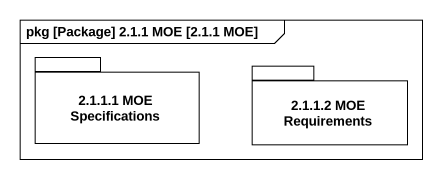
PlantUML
@startuml
mainframe pkg [Package] 2.1.1 MOE [2.1.1 MOE]
package "2.1.1.1 MOE Specifications" as p2_1_1_1_MOE_Specifications {
}
package "2.1.1.2 MOE Requirements" as p2_1_1_2_MOE_Requirements {
}
@enduml
